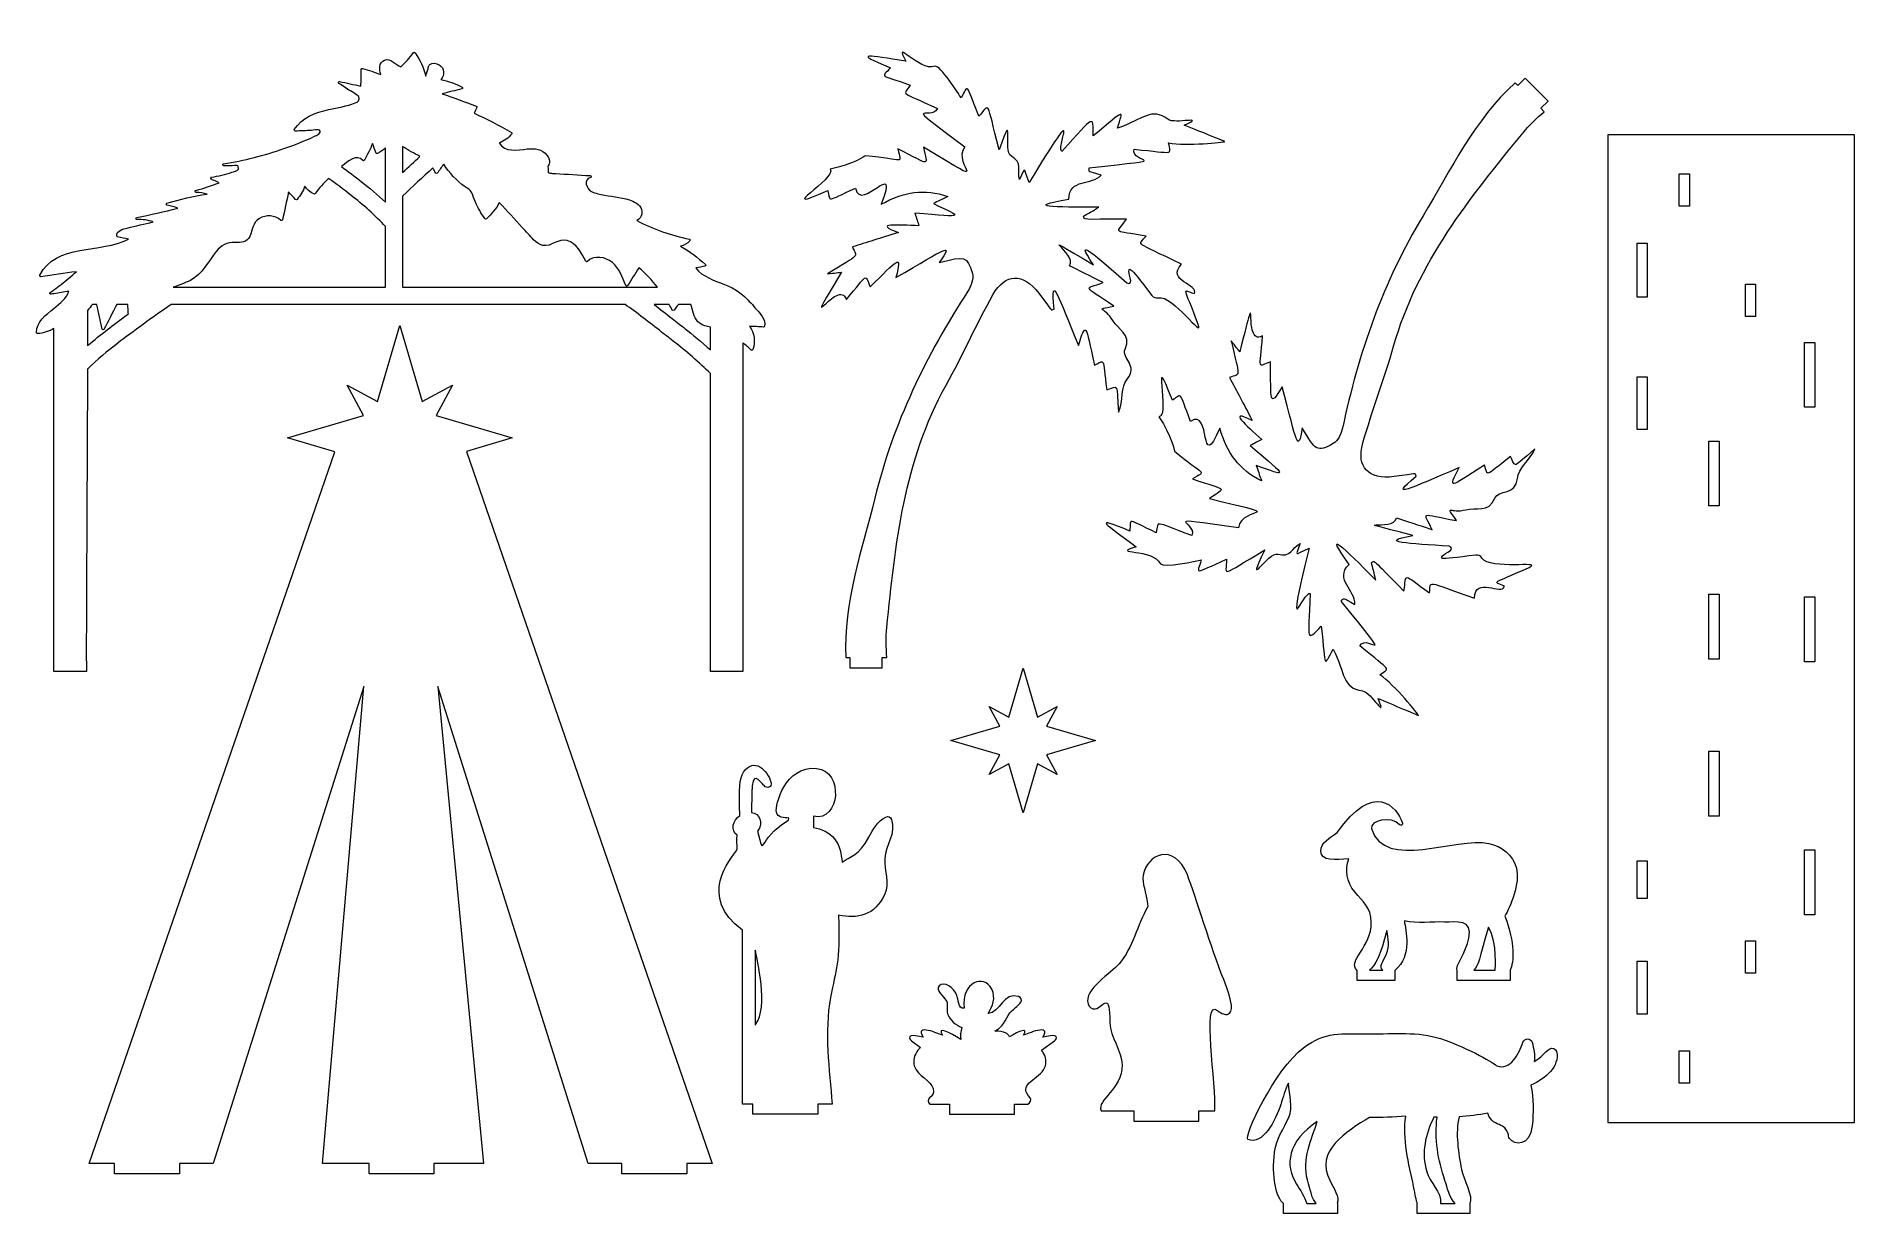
# Model space of a CAD drawing. Header units: inches. Extents: x 435 to 996, y 847 to 1210.
import ezdxf

# ---------------------------------------------------------------- set-up
doc = ezdxf.new("R2010")
doc.units = ezdxf.units.IN
doc.header["$MEASUREMENT"] = 0
doc.layers.add('_U+0421_U+043B_U+043E_U+0439 1', color=7, linetype='Continuous')

# ---------------------------------------------------------------- blocks, each defined once
blk = doc.blocks.new('block 3')
at = {"layer": '_U+0421_U+043B_U+043E_U+0439 1', "color": 1, "lineweight": 5, "true_color": 0xff000d}
blk.add_lwpolyline([(643.27, 862.14), (635.4, 862.14), (635.4, 858.96), (615.4, 858.96), (615.4, 862.14), (604.98, 862.14), (558.51, 1009.34), (572.62, 862.14), (557.32, 862.14), (557.32, 858.96), (537.32, 858.96), (537.32, 862.14), (522.96, 862.14), (535.66, 1009.34), (489.19, 862.14), (478.77, 862.14), (478.77, 858.96), (458.77, 858.96), (458.77, 862.14), (450.9, 862.14), (526.74, 1081.75), (512.16, 1086.06), (535.65, 1092.99), (530.55, 1102.36), (539.93, 1097.27), (546.81, 1120.75), (553.74, 1097.27), (563.11, 1102.36), (558.02, 1092.99), (581.51, 1086.06), (567.38, 1081.89), (643.27, 862.14)], dxfattribs=at)
blk = doc.blocks.new('block 2')
at = {"layer": '_U+0421_U+043B_U+043E_U+0439 1'}
blk.add_blockref('block 3', (0, 0), dxfattribs=at)
blk = doc.blocks.new('block 5')
at = {"layer": '_U+0421_U+043B_U+043E_U+0439 1', "color": 1, "lineweight": 5, "true_color": 0xff000d}
blk.add_lwpolyline([(746.45, 988.23), (749.73, 982.23), (743.69, 985.51), (739.24, 970.36), (734.81, 985.51), (728.78, 982.23), (732.06, 988.23), (716.95, 992.69), (732.06, 997.14), (728.78, 1003.18), (734.81, 999.9), (739.24, 1015.01), (743.69, 999.9), (749.73, 1003.18), (746.45, 997.14), (761.56, 992.69), (746.45, 988.23)], dxfattribs=at)
blk = doc.blocks.new('block 4')
at = {"layer": '_U+0421_U+043B_U+043E_U+0439 1'}
blk.add_blockref('block 5', (0, 0), dxfattribs=at)

msp = doc.modelspace()

# ---------------------------------------------------------------- linework, layer by layer
at = {"layer": '_U+0421_U+043B_U+043E_U+0439 1', "color": 1, "lineweight": 5, "true_color": 0xff000d}
for points in [[(919.75, 1179.64), (919.75, 874.84), (995.95, 874.84), (995.95, 1179.64), (919.75, 1179.64)], [(944.98, 1157.58), (941.81, 1157.58), (941.81, 1167.58), (944.98, 1167.58), (944.98, 1157.58)], [(928.78, 1146.22), (931.95, 1146.22), (931.95, 1129.52), (928.78, 1129.52), (928.78, 1146.22)], [(965.39, 1123.57), (962.21, 1123.57), (962.21, 1133.57), (965.39, 1133.57), (965.39, 1123.57)], [(983.66, 1095.56), (980.48, 1095.56), (980.48, 1115.56), (983.66, 1115.56), (983.66, 1095.56)], [(928.78, 1104.88), (931.95, 1104.88), (931.95, 1088.65), (928.78, 1088.65), (928.78, 1104.88)], [(954.14, 1065.12), (950.96, 1065.12), (950.96, 1085.12), (954.14, 1085.12), (954.14, 1065.12)], [(954.14, 1017.82), (950.96, 1017.82), (950.96, 1037.82), (954.14, 1037.82), (954.14, 1017.82)], [(983.66, 1017.01), (980.48, 1017.01), (980.48, 1037.01), (983.66, 1037.01), (983.66, 1017.01)], [(954.14, 969.37), (950.96, 969.37), (950.96, 989.37), (954.14, 989.37), (954.14, 969.37)], [(931.95, 943.93), (928.78, 943.93), (928.78, 955.52), (931.95, 955.52), (931.95, 943.93)], [(983.66, 938.93), (980.48, 938.93), (980.48, 958.93), (983.66, 958.93), (983.66, 938.93)], [(965.39, 920.91), (962.21, 920.91), (962.21, 930.91), (965.39, 930.91), (965.39, 920.91)], [(931.95, 908.27), (928.78, 908.27), (928.78, 924.6), (931.95, 924.6), (931.95, 908.27)], [(944.98, 886.91), (941.81, 886.91), (941.81, 896.91), (944.98, 896.91), (944.98, 886.91)]]:
    msp.add_lwpolyline(points, dxfattribs=at)
for points, knots in [([(793.3, 1121.09), (795.12, 1116.24), (785.44, 1130.27), (781, 1129.34), (780.24, 1129.18), (779.44, 1129.41), (778.98, 1130.03), (771.48, 1139.97), (771.28, 1139.81), (772.47, 1134.6), (772.62, 1133.94), (771.83, 1133.46), (771.31, 1133.91), (762.27, 1141.72), (754.11, 1149.4), (760.98, 1139.5), (740.56, 1151.43), (756.35, 1142.94), (753.58, 1139.21), (756.65, 1137.68), (759.76, 1136.1), (763.96, 1133.99), (757.9, 1131.83), (757.52, 1133.43), (767.28, 1126.72), (760.72, 1125.48), (764.51, 1126.62), (766.92, 1122.3), (768.47, 1119.54), (772.79, 1118.13), (770.74, 1113.48), (769.51, 1110.69), (774.96, 1108.3), (771.34, 1104.22), (769.4, 1102.01), (770.2, 1097.39), (768.71, 1094), (767.98, 1103.27), (768.85, 1102.16), (765.05, 1100.94), (763.73, 1111.45), (764.67, 1110.12), (761.27, 1108.5), (758.51, 1121.57), (758.66, 1121.89), (756.31, 1114.56), (750.11, 1129.67), (747.63, 1137.65), (748.79, 1125.84), (747.64, 1125.39), (748.54, 1124.86), (744.05, 1130.76), (739.29, 1137.03), (733.72, 1137.04), (729.89, 1130.22), (724.79, 1121.1), (720.59, 1111.48), (715.48, 1102.37), (702.42, 1079.09), (699.77, 1053.3), (697.16, 1027.53), (696.86, 1024.5), (696.95, 1021.42), (697.18, 1018.35), (697.18, 1018.35), (695.7, 1018.35), (695.7, 1018.35), (695.7, 1018.35), (695.7, 1015.17), (695.7, 1015.17), (695.7, 1015.17), (685.7, 1015.17), (685.7, 1015.17), (685.7, 1015.17), (685.7, 1018.35), (685.7, 1018.35), (685.7, 1018.35), (684.52, 1018.35), (684.52, 1018.35), (683.67, 1035.37), (689.51, 1051.28), (693.47, 1067.5), (699.11, 1090.57), (709.33, 1111.59), (722.22, 1131.41), (723.19, 1132.92), (724.05, 1135.29), (723.58, 1136.83), (721.92, 1142.25), (721.41, 1142.27), (713.32, 1140.17), (718.03, 1146.73), (715.63, 1144.63), (700, 1135.55), (701.96, 1143.45), (700.51, 1140.89), (691.99, 1132.66), (690.27, 1136.74), (691.59, 1137), (684.67, 1128.75), (682.37, 1136.08), (669.57, 1114.4), (683.14, 1137.21), (682.2, 1137.1), (681.3, 1136.98), (678.89, 1136.68), (689.21, 1143.19), (687.99, 1141.56), (686.56, 1145.05), (690.88, 1146.39), (695.14, 1147.7), (700.79, 1149.45), (692.4, 1152.41), (700.65, 1151.83), (707.09, 1151.52), (706.71, 1152.72), (706.37, 1153.79), (705.84, 1155.43), (722.02, 1154.01), (720.48, 1154.16), (711.53, 1158.39), (712.91, 1159.08), (714.14, 1159.68), (716.03, 1160.62), (708.72, 1163.06), (702.49, 1162.1), (695.43, 1158.18), (701.27, 1173.37), (689.12, 1155.18), (687.52, 1163.16), (678.21, 1158.95), (679.81, 1158.77), (678.97, 1162.48), (661.16, 1154.56), (682.19, 1166.26), (679.65, 1169.01), (686.75, 1170.41), (690.57, 1173.12), (690.57, 1173.12), (702.87, 1172.06), (701.73, 1170.2), (700.54, 1175.25), (711.15, 1170.04), (709.61, 1169.64), (708.54, 1175.81), (731.49, 1161.97), (716.77, 1170.16), (721.27, 1175.9), (700.28, 1191.78), (710.75, 1183.34), (712.78, 1187.75), (700.96, 1193.21), (702.21, 1191.62), (704.4, 1194.93), (694.71, 1198.4), (695.5, 1197.13), (698.26, 1200.31), (686.09, 1205.34), (691.54, 1204.06), (703.02, 1202.35), (698.92, 1209.99), (707.02, 1199.02), (712.06, 1200.75), (713.61, 1201.28), (719.48, 1192.04), (720.11, 1191.06), (722.48, 1195.15), (721.36, 1195.93), (725.53, 1185.33), (729.19, 1189.26), (727.77, 1190.75), (731.81, 1174.99), (736.74, 1189.01), (732.84, 1174.46), (735.62, 1172.99), (739.16, 1171.09), (737.38, 1168.67), (738.1, 1165.83), (740.03, 1169.75), (739.28, 1169.92), (741.08, 1164.88), (758.26, 1193.01), (749.1, 1175.7), (751.24, 1174.51), (761.54, 1185.93), (760.83, 1185.8), (760.83, 1179.3), (771.4, 1187.78), (769.95, 1187.67), (768.43, 1181.66), (776.48, 1184.43), (778.83, 1188.21), (783.93, 1184.4), (786.1, 1182.77), (796.24, 1185.66), (788.95, 1182.64), (793.12, 1180.95), (796.79, 1179.46), (801.53, 1177.53), (801.17, 1177.39), (789.79, 1176.03), (784.17, 1177.09), (784.7, 1173.21), (786.52, 1173.95), (773.54, 1175.14), (772.15, 1170.34), (787.8, 1172.62), (759.65, 1169.44), (759.62, 1167.98), (759.01, 1168.44), (763.38, 1167.2), (760.58, 1163.91), (753.37, 1166.3), (753.37, 1159.75), (739.12, 1157.23), (748.52, 1157.29), (762.63, 1157.29), (760.68, 1156.12), (759.3, 1155.29), (757.91, 1154.46), (758.2, 1153.24), (756.61, 1153.57), (771.19, 1153.57), (767.77, 1148.91), (766.7, 1150.15), (777.19, 1148.37), (774.66, 1145.3), (773.3, 1146.94), (788.12, 1139.7), (783.27, 1134.63), (793.73, 1133.33), (792.06, 1130.61), (788.13, 1131.98), (788.84, 1133.2), (793.3, 1121.09)], [0, 0, 0, 0, 1, 1, 1, 2, 2, 2, 3, 3, 3, 4, 4, 4, 5, 5, 5, 6, 6, 6, 7, 7, 7, 8, 8, 8, 9, 9, 9, 10, 10, 10, 11, 11, 11, 12, 12, 12, 13, 13, 13, 14, 14, 14, 15, 15, 15, 16, 16, 16, 17, 17, 17, 18, 18, 18, 19, 19, 19, 20, 20, 20, 21, 21, 21, 22, 22, 22, 23, 23, 23, 24, 24, 24, 25, 25, 25, 26, 26, 26, 27, 27, 27, 28, 28, 28, 29, 29, 29, 30, 30, 30, 31, 31, 31, 32, 32, 32, 33, 33, 33, 34, 34, 34, 35, 35, 35, 36, 36, 36, 37, 37, 37, 38, 38, 38, 39, 39, 39, 40, 40, 40, 41, 41, 41, 42, 42, 42, 43, 43, 43, 44, 44, 44, 45, 45, 45, 46, 46, 46, 47, 47, 47, 48, 48, 48, 49, 49, 49, 50, 50, 50, 51, 51, 51, 52, 52, 52, 53, 53, 53, 54, 54, 54, 55, 55, 55, 56, 56, 56, 57, 57, 57, 58, 58, 58, 59, 59, 59, 60, 60, 60, 61, 61, 61, 62, 62, 62, 63, 63, 63, 64, 64, 64, 65, 65, 65, 66, 66, 66, 67, 67, 67, 68, 68, 68, 69, 69, 69, 70, 70, 70, 71, 71, 71, 72, 72, 72, 73, 73, 73, 74, 74, 74, 75, 75, 75, 76, 76, 76, 77, 77, 77, 78, 78, 78, 78]), ([(656.55, 1126.15), (655.38, 1127.56), (654.12, 1128.93), (652.71, 1130.13), (652.1, 1130.66), (651.46, 1131.15), (650.79, 1131.6), (649.67, 1132.35), (648.4, 1132.92), (647.08, 1133.44), (643.8, 1134.74), (640.25, 1135.75), (638.21, 1138.56), (639.15, 1138.73), (640.09, 1138.91), (641.03, 1139.08), (641.28, 1139.12), (641.34, 1139.46), (641.17, 1139.61), (638.83, 1141.78), (636.25, 1143.64), (633.46, 1145.22), (634.55, 1145.55), (635.5, 1146.08), (636.36, 1146.87), (636.54, 1147.03), (636.44, 1147.35), (636.21, 1147.4), (630.54, 1148.58), (625.1, 1150.5), (619.98, 1153.13), (620.82, 1153.49), (621.35, 1154.32), (621.5, 1155.28), (621.79, 1157.16), (620.37, 1158.47), (618.71, 1159.15), (616.03, 1160.24), (612.86, 1160.48), (610.04, 1161.02), (608.67, 1161.27), (607.17, 1161.46), (605.95, 1162.16), (604.51, 1162.98), (603.34, 1165.81), (605.68, 1166.41), (606.05, 1166.51), (605.94, 1167.01), (605.58, 1167.03), (602.04, 1167.24), (598.48, 1167.45), (594.94, 1167.66), (594.5, 1167.68), (594.06, 1167.69), (593.63, 1167.75), (593.29, 1167.77), (592.97, 1167.86), (592.65, 1168), (592.62, 1168.57), (592.58, 1169.14), (592.55, 1169.7), (592.64, 1170.17), (592.98, 1170.52), (593.02, 1171.03), (593.1, 1171.88), (592.76, 1172.68), (592.24, 1173.35), (590.78, 1175.24), (588.4, 1175.47), (586.13, 1175.25), (583.36, 1174.98), (578.96, 1174.04), (577.53, 1177.18), (579.11, 1177.71), (580.38, 1178.62), (581.39, 1179.95), (581.49, 1180.09), (581.41, 1180.3), (581.27, 1180.38), (577.51, 1182.53), (573.67, 1184.5), (569.73, 1186.31), (570.01, 1186.89), (570.29, 1187.46), (570.57, 1188.04), (570.67, 1188.24), (570.58, 1188.43), (570.37, 1188.5), (566.89, 1189.77), (563.41, 1191.03), (559.93, 1192.3), (561.94, 1192.79), (563.96, 1193.28), (565.97, 1193.77), (566.24, 1193.84), (566.29, 1194.23), (566.04, 1194.35), (563.95, 1195.44), (561.77, 1196.2), (559.45, 1196.66), (560.73, 1198), (560.75, 1200.22), (558.93, 1201.24), (558.24, 1201.62), (556.72, 1201.98), (556.04, 1201.36), (555.69, 1201.05), (555.66, 1200.44), (555.53, 1200.01), (555.3, 1199.25), (555.06, 1198.49), (554.83, 1197.73), (554.2, 1200.32), (553.09, 1202.73), (551.52, 1204.94), (551.38, 1205.14), (551.09, 1205.14), (550.95, 1204.93), (549.87, 1203.32), (548.6, 1201.91), (547.12, 1200.64), (545.43, 1201.12), (544.02, 1203.46), (542.14, 1202.66), (540.25, 1201.87), (540.46, 1199.83), (540.93, 1198.2), (539.1, 1198.94), (537.23, 1199.58), (535.33, 1200.12), (535.12, 1200.18), (534.92, 1200), (534.92, 1199.81), (534.89, 1198.08), (534.85, 1196.36), (534.81, 1194.64), (532.62, 1195.12), (530.43, 1195.6), (528.23, 1196.07), (527.86, 1196.15), (527.68, 1195.68), (527.99, 1195.49), (529.18, 1194.71), (530.38, 1193.93), (531.58, 1193.15), (532.2, 1192.75), (533.12, 1192.35), (533.62, 1191.82), (533.8, 1191.71), (533.96, 1191.59), (534.14, 1191.49), (534.42, 1190.34), (534.05, 1189.67), (533.03, 1189.48), (530.45, 1188.42), (527.63, 1188.02), (524.93, 1187.43), (520.79, 1186.51), (516.51, 1184.98), (514.25, 1181.23), (514.14, 1181.03), (514.3, 1180.74), (514.55, 1180.75), (516.21, 1180.82), (517.87, 1180.89), (519.53, 1180.97), (519.87, 1180.98), (521.82, 1181.28), (522.02, 1181.07), (522.91, 1180.13), (521.01, 1179.42), (520.45, 1179.16), (517.41, 1177.71), (514.24, 1176.47), (511.06, 1175.35), (504.99, 1173.22), (498.74, 1171.66), (492.38, 1170.64), (492.01, 1170.58), (492.11, 1170), (492.48, 1170.02), (493.61, 1170.04), (494.76, 1170.1), (495.9, 1170.1), (496.22, 1170.11), (496.53, 1170.1), (496.85, 1170.06), (496.91, 1169.72), (496.97, 1169.37), (497.02, 1169.02), (496.76, 1168.52), (495.5, 1168.23), (495, 1168.06), (492.94, 1167.35), (490.81, 1166.87), (488.65, 1166.53), (488.38, 1166.48), (488.35, 1166.06), (488.58, 1165.94), (489.41, 1165.57), (490.23, 1165.2), (491.06, 1164.83), (488.7, 1163.92), (486.3, 1163.12), (483.86, 1162.44), (483.5, 1162.34), (483.58, 1161.82), (483.95, 1161.82), (485.14, 1161.81), (486.24, 1161.64), (487.32, 1161.31), (483.11, 1160.72), (478.97, 1159.78), (474.93, 1158.48), (474.64, 1158.39), (474.6, 1157.92), (474.94, 1157.86), (476.1, 1157.68), (477.19, 1157.38), (478.26, 1156.95), (474.05, 1155.9), (469.82, 1154.94), (465.57, 1154.07), (465.2, 1154), (465.29, 1153.43), (465.66, 1153.45), (467.39, 1153.53), (469.04, 1153.3), (470.64, 1152.74), (467.97, 1152.1), (465.31, 1151.47), (462.65, 1150.83), (461.35, 1150.52), (459.25, 1150.08), (459.44, 1148.38), (459.46, 1148.25), (459.54, 1148.1), (459.68, 1148.08), (460.82, 1147.86), (461.96, 1147.66), (463.09, 1147.45), (454.58, 1142.98), (440.59, 1146.2), (435.71, 1136.29), (435.61, 1136.1), (435.72, 1135.77), (435.99, 1135.81), (439.65, 1136.34), (443.32, 1136.86), (446.98, 1137.38), (445.45, 1136.01), (443.87, 1134.7), (442.24, 1133.44), (441.52, 1132.88), (440.79, 1132.33), (440.05, 1131.8), (439.67, 1131.52), (439.29, 1131.25), (438.91, 1130.99), (438.61, 1130.78), (438.81, 1130.35), (439.18, 1130.41), (439.47, 1130.47), (439.76, 1130.52), (440.05, 1130.57), (441.58, 1130.85), (443.11, 1131.13), (444.65, 1131.4), (443.88, 1129.16), (441.98, 1127.59), (440.05, 1126.06), (437.44, 1124.01), (434.76, 1122.03), (434.62, 1118.57), (434.62, 1118.41), (434.78, 1118.24), (434.95, 1118.25), (436.8, 1118.39), (438.54, 1118.95), (440.05, 1119.86), (440.05, 1119.86), (440.05, 1017.14), (440.05, 1017.14), (440.05, 1017.14), (440.05, 1017.14), (440.05, 1017.14), (440.05, 1017.14), (440.05, 1013.96), (440.05, 1013.96), (440.05, 1013.96), (450.05, 1013.96), (450.05, 1013.96), (450.05, 1013.96), (450.05, 1017.14), (450.05, 1017.14), (450.05, 1017.14), (450.05, 1017.14), (450.05, 1017.14), (449.99, 1018.58), (449.98, 1011.25), (450.41, 1107.27), (453.33, 1110.28), (456.64, 1112.91), (459.81, 1115.35), (464.07, 1118.63), (470.98, 1123.68), (476.22, 1127.25), (476.22, 1127.25), (616.35, 1127.25), (616.35, 1127.25), (619.96, 1124.77), (624.01, 1121.6), (627.63, 1118.76), (629.06, 1117.63), (630.41, 1116.57), (631.71, 1115.57), (634.81, 1113.19), (639.48, 1109.15), (642.71, 1105.95), (642.71, 1105.95), (642.71, 1017.14), (642.71, 1017.14), (642.71, 1017.14), (642.71, 1017.14), (642.71, 1017.14), (642.71, 1017.14), (642.71, 1013.96), (642.71, 1013.96), (642.71, 1013.96), (652.71, 1013.96), (652.71, 1013.96), (652.71, 1013.96), (652.71, 1017.14), (652.71, 1017.14), (652.71, 1017.14), (652.71, 1017.14), (652.71, 1017.14), (652.71, 1017.14), (652.71, 1115.37), (652.71, 1115.37), (653.61, 1114.7), (654.47, 1113.97), (655.29, 1113.19), (655.48, 1113.02), (655.76, 1113.12), (655.84, 1113.34), (656.66, 1115.85), (656.24, 1118.41), (654.76, 1120.54), (656.21, 1120.46), (657.66, 1120.38), (659.11, 1120.3), (659.26, 1120.29), (659.38, 1120.41), (659.42, 1120.54), (660.11, 1122.64), (657.8, 1124.66), (656.55, 1126.15)], [0, 0, 0, 0, 1, 1, 1, 2, 2, 2, 3, 3, 3, 4, 4, 4, 5, 5, 5, 6, 6, 6, 7, 7, 7, 8, 8, 8, 9, 9, 9, 10, 10, 10, 11, 11, 11, 12, 12, 12, 13, 13, 13, 14, 14, 14, 15, 15, 15, 16, 16, 16, 17, 17, 17, 18, 18, 18, 19, 19, 19, 20, 20, 20, 21, 21, 21, 22, 22, 22, 23, 23, 23, 24, 24, 24, 25, 25, 25, 26, 26, 26, 27, 27, 27, 28, 28, 28, 29, 29, 29, 30, 30, 30, 31, 31, 31, 32, 32, 32, 33, 33, 33, 34, 34, 34, 35, 35, 35, 36, 36, 36, 37, 37, 37, 38, 38, 38, 39, 39, 39, 40, 40, 40, 41, 41, 41, 42, 42, 42, 43, 43, 43, 44, 44, 44, 45, 45, 45, 46, 46, 46, 47, 47, 47, 48, 48, 48, 49, 49, 49, 50, 50, 50, 51, 51, 51, 52, 52, 52, 53, 53, 53, 54, 54, 54, 55, 55, 55, 56, 56, 56, 57, 57, 57, 58, 58, 58, 59, 59, 59, 60, 60, 60, 61, 61, 61, 62, 62, 62, 63, 63, 63, 64, 64, 64, 65, 65, 65, 66, 66, 66, 67, 67, 67, 68, 68, 68, 69, 69, 69, 70, 70, 70, 71, 71, 71, 72, 72, 72, 73, 73, 73, 74, 74, 74, 75, 75, 75, 76, 76, 76, 77, 77, 77, 78, 78, 78, 79, 79, 79, 80, 80, 80, 81, 81, 81, 82, 82, 82, 83, 83, 83, 84, 84, 84, 85, 85, 85, 86, 86, 86, 87, 87, 87, 88, 88, 88, 89, 89, 89, 90, 90, 90, 91, 91, 91, 92, 92, 92, 93, 93, 93, 94, 94, 94, 95, 95, 95, 96, 96, 96, 97, 97, 97, 98, 98, 98, 99, 99, 99, 100, 100, 100, 101, 101, 101, 102, 102, 102, 103, 103, 103, 104, 104, 104, 105, 105, 105, 106, 106, 106, 107, 107, 107, 108, 108, 108, 109, 109, 109, 110, 110, 110, 111, 111, 111, 112, 112, 112, 113, 113, 113, 114, 114, 114, 115, 115, 115, 116, 116, 116, 117, 117, 117, 118, 118, 118, 119, 119, 119, 119]), ([(844.13, 1084.51), (842.02, 1076.98), (845.96, 1073.05), (853.76, 1074.12), (861.11, 1075.12), (860.1, 1075.38), (860.59, 1074.25), (851.42, 1066.72), (858.82, 1070.6), (873.89, 1076.91), (870.37, 1070.06), (870.48, 1070.4), (881.68, 1077.69), (882.93, 1074.13), (881.33, 1073.86), (889.69, 1080.35), (891.52, 1076.8), (890.13, 1076.64), (897.19, 1082.68), (895.85, 1079.23), (892.02, 1076.53), (891.83, 1073.59), (891.5, 1068.14), (885.95, 1070.31), (884.85, 1067.47), (883.01, 1062.74), (878.97, 1064.79), (875.91, 1063.93), (871.15, 1062.58), (869.28, 1066.07), (873.04, 1060.55), (861.4, 1062.71), (862.79, 1063.57), (865.55, 1057.76), (861.09, 1059.23), (857.78, 1060.32), (854.52, 1061.4), (853.85, 1056.81), (836.67, 1061.97), (859.55, 1055.97), (847.69, 1053.83), (858.89, 1053.49), (870.81, 1052.62), (871.49, 1052.57), (871.72, 1051.67), (871.14, 1051.31), (866.61, 1048.47), (866.64, 1048.21), (878.97, 1049.94), (879.74, 1050.05), (880.47, 1049.65), (880.89, 1049), (883.38, 1045.2), (900.14, 1048.27), (895.42, 1046.13), (883.71, 1040.72), (884.07, 1042.09), (887.81, 1040.28), (887.07, 1037.17), (878.76, 1043.65), (878.6, 1036.64), (863.01, 1042), (865.12, 1042.19), (864.74, 1038.23), (856.07, 1044.39), (857.7, 1044.51), (856.82, 1038.8), (846.51, 1049.11), (847.87, 1048.22), (846.8, 1047.56), (847.19, 1045.99), (847.59, 1044.43), (848.14, 1042.22), (838.16, 1052.2), (831.56, 1058.89), (839.85, 1047.03), (835.22, 1042.4), (842.01, 1038.99), (841.66, 1034.69), (837.7, 1036.9), (838.45, 1036.79), (837.44, 1035.74), (855.1, 1013.58), (845.64, 1026.26), (843.23, 1021.89), (853.26, 1013.55), (852.48, 1015.36), (849.37, 1012.99), (854.09, 1009.77), (861.17, 1000.76), (861.33, 1000.4), (856.62, 1002.39), (852.97, 1003.94), (848.83, 1005.69), (851.84, 998.4), (846.72, 1007.61), (844.03, 1007.99), (837.73, 1008.91), (838.74, 1013.24), (835.01, 1020.88), (831.83, 1015.57), (832.78, 1014.46), (831.3, 1027.93), (826.71, 1023.33), (827.12, 1022.75), (827.91, 1038.1), (825.55, 1038.77), (819.79, 1020.05), (827.54, 1052.1), (822.7, 1049.8), (823.35, 1049.39), (824.75, 1053.53), (822.24, 1052.04), (821.78, 1049.06), (817.94, 1050.22), (814.93, 1051.14), (807.4, 1038.1), (813.83, 1051.5), (799.83, 1043.21), (801.89, 1043.26), (802.08, 1048.63), (791.63, 1044.09), (792.97, 1043.84), (794.19, 1048.41), (793.05, 1048.17), (782.37, 1045.78), (781.65, 1047.25), (779.31, 1052.04), (765.83, 1050), (774.12, 1052.51), (764.8, 1059.42), (760.04, 1062.37), (772.2, 1057.32), (772.5, 1061.52), (771.05, 1061.18), (780.35, 1056.78), (781.14, 1060.67), (779.13, 1060.43), (791.35, 1055.93), (793.03, 1060.49), (779.67, 1061.92), (805.73, 1058.31), (806.61, 1065.55), (822.81, 1060.93), (796.8, 1067.37), (801.91, 1070.98), (802.72, 1069.61), (791.53, 1073.43), (795.95, 1076.15), (795.44, 1074.04), (785.99, 1081.99), (785.99, 1081.99), (785.21, 1086.6), (781.18, 1092.61), (784.92, 1092.76), (778.31, 1115.9), (785.31, 1097.71), (788.53, 1099.74), (787.27, 1100.74), (790.88, 1091.18), (797.65, 1095.7), (793.38, 1074.24), (800, 1089.11), (802.21, 1081.35), (805.94, 1076.27), (812.83, 1072.82), (812.16, 1074.82), (811.72, 1076.12), (811.23, 1077.58), (820.55, 1074.24), (821.74, 1073.26), (809.29, 1083.7), (810.83, 1084.48), (811.82, 1085), (812.95, 1085.57), (808.17, 1089.91), (801.93, 1095.34), (809.95, 1091.49), (807.2, 1096.72), (805.11, 1100.67), (803, 1104.67), (806.49, 1106.12), (806.19, 1104.11), (803.5, 1116.01), (804.99, 1114.1), (805.55, 1113.37), (806.13, 1112.63), (812.67, 1138.35), (806.39, 1113.97), (813.19, 1117.53), (812.26, 1106.81), (811.51, 1107.92), (815.61, 1109.59), (815.81, 1097.75), (815.02, 1094.91), (819.22, 1101.89), (823.86, 1084.41), (824.07, 1081.23), (825.38, 1089.2), (829.61, 1081.99), (829.98, 1081.65), (835, 1084.31), (836.42, 1085.06), (837.48, 1087.34), (837.86, 1089.1), (842.76, 1112.23), (850.4, 1134.32), (862.73, 1154.62), (871.39, 1168.89), (878.51, 1184.26), (891.16, 1195.7), (891.16, 1195.7), (891.99, 1194.87), (891.99, 1194.87), (891.99, 1194.87), (894.24, 1197.11), (894.24, 1197.11), (894.24, 1197.11), (901.31, 1190.04), (901.31, 1190.04), (901.31, 1190.04), (899.06, 1187.8), (899.06, 1187.8), (899.06, 1187.8), (900.11, 1186.75), (900.11, 1186.75), (897.77, 1184.74), (895.53, 1182.63), (893.6, 1180.27), (877.22, 1160.2), (860.86, 1140.09), (853.63, 1114.4), (850.8, 1104.34), (846.97, 1094.57), (844.13, 1084.51)], [0, 0, 0, 0, 1, 1, 1, 2, 2, 2, 3, 3, 3, 4, 4, 4, 5, 5, 5, 6, 6, 6, 7, 7, 7, 8, 8, 8, 9, 9, 9, 10, 10, 10, 11, 11, 11, 12, 12, 12, 13, 13, 13, 14, 14, 14, 15, 15, 15, 16, 16, 16, 17, 17, 17, 18, 18, 18, 19, 19, 19, 20, 20, 20, 21, 21, 21, 22, 22, 22, 23, 23, 23, 24, 24, 24, 25, 25, 25, 26, 26, 26, 27, 27, 27, 28, 28, 28, 29, 29, 29, 30, 30, 30, 31, 31, 31, 32, 32, 32, 33, 33, 33, 34, 34, 34, 35, 35, 35, 36, 36, 36, 37, 37, 37, 38, 38, 38, 39, 39, 39, 40, 40, 40, 41, 41, 41, 42, 42, 42, 43, 43, 43, 44, 44, 44, 45, 45, 45, 46, 46, 46, 47, 47, 47, 48, 48, 48, 49, 49, 49, 50, 50, 50, 51, 51, 51, 52, 52, 52, 53, 53, 53, 54, 54, 54, 55, 55, 55, 56, 56, 56, 57, 57, 57, 58, 58, 58, 59, 59, 59, 60, 60, 60, 61, 61, 61, 62, 62, 62, 63, 63, 63, 64, 64, 64, 65, 65, 65, 66, 66, 66, 67, 67, 67, 68, 68, 68, 69, 69, 69, 70, 70, 70, 71, 71, 71, 72, 72, 72, 73, 73, 73, 74, 74, 74, 75, 75, 75, 76, 76, 76, 77, 77, 77, 78, 78, 78, 78]), ([(542.4, 1158.81), (539.99, 1161.07), (537.37, 1163.33), (535.04, 1165.13), (532.9, 1166.77), (530.83, 1168.33), (528.82, 1169.8), (530.77, 1171.57), (533.61, 1173.77), (535.37, 1171.72), (535.5, 1171.56), (535.79, 1171.62), (535.88, 1171.79), (536.81, 1173.46), (537.65, 1175.17), (538.42, 1176.91), (538.77, 1175.94), (539.11, 1174.97), (539.45, 1174.01), (539.52, 1173.81), (539.75, 1173.72), (539.94, 1173.82), (540.85, 1174.33), (541.67, 1174.94), (542.4, 1175.63), (542.4, 1175.63), (542.4, 1158.81), (542.4, 1158.81)], [0, 0, 0, 0, 1, 1, 1, 2, 2, 2, 3, 3, 3, 4, 4, 4, 5, 5, 5, 6, 6, 6, 7, 7, 7, 8, 8, 8, 9, 9, 9, 9]), ([(547.69, 1175.99), (549.34, 1174.83), (551.27, 1173.95), (553.03, 1172.92), (551.23, 1171.3), (549.45, 1169.67), (547.69, 1168.01), (547.69, 1168.01), (547.69, 1175.99), (547.69, 1175.99)], [0, 0, 0, 0, 1, 1, 1, 2, 2, 2, 3, 3, 3, 3]), ([(547.69, 1132.55), (547.69, 1132.55), (547.69, 1160.68), (547.69, 1160.68), (550.74, 1163.65), (553.85, 1166.56), (557.04, 1169.41), (557.34, 1168.94), (557.59, 1168.42), (557.77, 1167.85), (557.86, 1167.57), (558.21, 1167.56), (558.37, 1167.78), (559.04, 1168.71), (559.72, 1169.65), (560.39, 1170.58), (562.1, 1167.85), (564.3, 1165.46), (566.98, 1163.6), (567.82, 1163.01), (568.61, 1162.68), (569.04, 1161.73), (569.47, 1160.78), (569.74, 1159.75), (570.17, 1158.8), (570.96, 1157.02), (571.93, 1155.35), (573.05, 1153.76), (573.17, 1153.58), (573.4, 1153.56), (573.56, 1153.7), (575.21, 1155.15), (576.52, 1156.81), (577.54, 1158.72), (579.9, 1156.15), (582.27, 1153.59), (584.63, 1151.02), (585.79, 1149.76), (586.93, 1148.45), (588.14, 1147.22), (588.92, 1146.44), (589.81, 1145.68), (590.95, 1145.47), (593.67, 1144.96), (595.68, 1147.81), (598.49, 1146.97), (601.34, 1146.14), (603.05, 1143.02), (604.23, 1140.59), (604.33, 1140.4), (604.61, 1140.41), (604.75, 1140.54), (606.91, 1142.6), (610.34, 1141.97), (612.45, 1140.16), (614.57, 1138.35), (615.6, 1135.64), (616.57, 1133.14), (616.66, 1132.89), (617.01, 1132.83), (617.16, 1133.08), (618.32, 1134.92), (619.47, 1136.77), (620.63, 1138.6), (622.75, 1136.76), (624.68, 1134.73), (626.4, 1132.55), (626.4, 1132.55), (547.69, 1132.55), (547.69, 1132.55)], [0, 0, 0, 0, 1, 1, 1, 2, 2, 2, 3, 3, 3, 4, 4, 4, 5, 5, 5, 6, 6, 6, 7, 7, 7, 8, 8, 8, 9, 9, 9, 10, 10, 10, 11, 11, 11, 12, 12, 12, 13, 13, 13, 14, 14, 14, 15, 15, 15, 16, 16, 16, 17, 17, 17, 18, 18, 18, 19, 19, 19, 20, 20, 20, 21, 21, 21, 22, 22, 22, 23, 23, 23, 23]), ([(542.4, 1132.55), (542.4, 1132.55), (476.85, 1132.55), (476.85, 1132.55), (478.65, 1133.24), (480.51, 1133.83), (482.15, 1134.7), (486.02, 1136.73), (487.51, 1140.46), (490.15, 1143.63), (491.7, 1145.5), (493.46, 1146.47), (495.97, 1146.38), (497.88, 1146.3), (499.57, 1146.43), (500.48, 1148.27), (501.46, 1150.27), (501.28, 1152.45), (503.45, 1153.76), (505.51, 1155), (508.29, 1154.89), (510.06, 1153.22), (510.23, 1153.05), (510.55, 1153.12), (510.6, 1153.36), (511.22, 1156.24), (511.85, 1159.11), (512.47, 1161.98), (513.19, 1161.2), (513.91, 1160.42), (514.64, 1159.63), (514.75, 1159.51), (515, 1159.51), (515.1, 1159.64), (516.15, 1160.91), (516.94, 1162.28), (517.54, 1163.78), (518.16, 1162.72), (519.06, 1161.92), (520.23, 1161.35), (520.41, 1161.28), (520.58, 1161.33), (520.69, 1161.48), (521.9, 1163.19), (523.33, 1164.71), (524.84, 1166.15), (527.09, 1164.52), (529.4, 1162.79), (531.81, 1160.93), (535.28, 1158.26), (539.43, 1154.5), (542.4, 1151.36), (542.4, 1151.36), (542.4, 1132.55), (542.4, 1132.55)], [0, 0, 0, 0, 1, 1, 1, 2, 2, 2, 3, 3, 3, 4, 4, 4, 5, 5, 5, 6, 6, 6, 7, 7, 7, 8, 8, 8, 9, 9, 9, 10, 10, 10, 11, 11, 11, 12, 12, 12, 13, 13, 13, 14, 14, 14, 15, 15, 15, 16, 16, 16, 17, 17, 17, 18, 18, 18, 18]), ([(456.58, 1119.54), (454.54, 1117.97), (452.45, 1116.33), (450.41, 1114.55), (450.41, 1114.55), (450.41, 1125.42), (450.41, 1125.42), (450.93, 1126.02), (451.44, 1126.63), (451.93, 1127.25), (451.93, 1127.25), (453.27, 1127.25), (453.27, 1127.25), (453.81, 1124.71), (454.35, 1122.16), (454.89, 1119.61), (454.95, 1119.35), (455.37, 1119.31), (455.49, 1119.54), (456.79, 1122.13), (458.12, 1124.69), (459.46, 1127.25), (459.46, 1127.25), (462.83, 1127.25), (462.83, 1127.25), (462.92, 1126.34), (462.97, 1125.42), (462.98, 1124.5), (462.98, 1124.44), (462.99, 1124.4), (463.01, 1124.36), (460.61, 1122.59), (458.36, 1120.91), (456.58, 1119.54)], [0, 0, 0, 0, 1, 1, 1, 2, 2, 2, 3, 3, 3, 4, 4, 4, 5, 5, 5, 6, 6, 6, 7, 7, 7, 8, 8, 8, 9, 9, 9, 10, 10, 10, 11, 11, 11, 11]), ([(642.71, 1113.21), (640, 1115.66), (637.1, 1118.11), (634.94, 1119.77), (633.66, 1120.75), (632.31, 1121.81), (630.89, 1122.92), (629.11, 1124.32), (627.22, 1125.81), (625.32, 1127.25), (625.32, 1127.25), (629.97, 1127.25), (629.97, 1127.25), (630.3, 1126.69), (630.61, 1126.11), (630.92, 1125.53), (631.03, 1125.29), (631.35, 1125.36), (631.48, 1125.53), (631.87, 1126.07), (632.31, 1126.68), (632.81, 1127.25), (632.81, 1127.25), (636.71, 1127.25), (636.71, 1127.25), (636.78, 1127.04), (636.85, 1126.82), (636.91, 1126.61), (637.42, 1124.79), (637.74, 1122.64), (639.42, 1121.44), (640.38, 1120.75), (641.57, 1120.54), (642.69, 1120.24), (642.7, 1120.24), (642.7, 1120.23), (642.71, 1120.23), (642.71, 1120.23), (642.71, 1113.21), (642.71, 1113.21)], [0, 0, 0, 0, 1, 1, 1, 2, 2, 2, 3, 3, 3, 4, 4, 4, 5, 5, 5, 6, 6, 6, 7, 7, 7, 8, 8, 8, 9, 9, 9, 10, 10, 10, 11, 11, 11, 12, 12, 12, 13, 13, 13, 13]), ([(696.51, 956.23), (696.7, 960.6), (700.19, 963.87), (698.58, 968.36), (698.31, 969.09), (697.56, 969.43), (696.85, 969.06), (694.22, 967.68), (692.94, 965.4), (691.59, 962.84), (688.54, 957.05), (685.77, 957), (683.43, 955.18), (682.91, 957.75), (682.87, 960.07), (681.01, 962.31), (679.35, 964.31), (677.09, 965.45), (674.56, 965.81), (674.58, 966.98), (674.58, 968.14), (674.53, 969.3), (682.83, 967.51), (683.89, 983.36), (675.49, 984.1), (665.69, 984.93), (662.62, 972.71), (663.1, 970.6), (663.53, 968.72), (665.39, 969.05), (666.93, 968.68), (666.93, 968.68), (666.83, 968.08), (666.83, 968.08), (656.78, 962.2), (659.72, 955.61), (657.29, 964.72), (659.25, 967.22), (657.84, 970.32), (655.38, 970.51), (655.53, 977.21), (655.5, 977.55), (655.64, 978.72), (655.9, 983.68), (659, 978.84), (659.36, 978.69), (660.01, 977.72), (661.8, 978.35), (661.44, 979.67), (660.37, 983.59), (656.09, 987.65), (652.97, 982.93), (651.66, 980.95), (651.48, 978.13), (651.8, 969.54), (649.6, 968.25), (648.88, 964.84), (650.94, 963.44), (650.87, 961.99), (650.9, 960.55), (651, 959.11), (648.92, 956.01), (638.52, 944.56), (652.65, 934.15), (652.65, 934.15), (652.65, 880.5), (652.65, 880.5), (652.65, 880.5), (655.83, 880.5), (655.83, 880.5), (655.83, 880.5), (655.83, 877.33), (655.83, 877.33), (655.83, 877.33), (675.83, 877.33), (675.83, 877.33), (675.83, 877.33), (675.83, 880.5), (675.83, 880.5), (675.83, 880.5), (680.32, 880.5), (680.32, 880.5), (679.36, 891.12), (677.84, 902.82), (679.77, 913.38), (681.39, 922.34), (682.89, 923.63), (682.26, 938.75), (688.06, 937.62), (693.51, 938.68), (696.45, 945.11), (698.17, 948.87), (696.36, 952.36), (696.51, 956.23)], [0, 0, 0, 0, 1, 1, 1, 2, 2, 2, 3, 3, 3, 4, 4, 4, 5, 5, 5, 6, 6, 6, 7, 7, 7, 8, 8, 8, 9, 9, 9, 10, 10, 10, 11, 11, 11, 12, 12, 12, 13, 13, 13, 14, 14, 14, 15, 15, 15, 16, 16, 16, 17, 17, 17, 18, 18, 18, 19, 19, 19, 20, 20, 20, 21, 21, 21, 22, 22, 22, 23, 23, 23, 24, 24, 24, 25, 25, 25, 26, 26, 26, 27, 27, 27, 28, 28, 28, 29, 29, 29, 30, 30, 30, 31, 31, 31, 31]), ([(888, 938.49), (889.58, 941.26), (892.76, 948.84), (891.52, 953.29), (890.39, 957.37), (887.05, 960.07), (883, 960.95), (873.04, 963.13), (850.77, 952.25), (846.82, 965.52), (846.1, 967.96), (852.91, 969.55), (855.48, 966.72), (855.84, 966.32), (856.5, 966.69), (856.33, 967.2), (854.69, 972.35), (847.54, 980.49), (836.19, 964.26), (834.03, 962.67), (831.01, 961.11), (831.11, 958.58), (831.23, 955.33), (835.68, 955.86), (839.76, 956.16), (838.54, 952.72), (839.11, 949.07), (841.6, 945.99), (844.11, 942.91), (846.68, 941.19), (846.74, 936.64), (846.84, 928.87), (839.17, 924.73), (842.36, 921.76), (842.36, 921.76), (842.36, 918.61), (842.36, 918.61), (842.36, 918.61), (853.95, 918.61), (853.95, 918.61), (853.95, 918.61), (853.95, 921.72), (853.95, 921.72), (859.66, 926.3), (857.24, 934.26), (856.95, 937.01), (860.76, 936.09), (865.66, 936.79), (869.3, 936.68), (873.09, 936.56), (878.08, 937.75), (876.87, 931.71), (876.02, 927.35), (872.51, 923.01), (873.28, 921.72), (873.28, 921.72), (873.28, 918.61), (873.28, 918.61), (873.28, 918.61), (889.61, 918.61), (889.61, 918.61), (889.61, 918.61), (889.61, 921.78), (889.61, 921.78), (889.61, 921.78), (889.59, 921.78), (889.59, 921.78), (890.82, 924.25), (891.08, 930.24), (888, 938.49)], [0, 0, 0, 0, 1, 1, 1, 2, 2, 2, 3, 3, 3, 4, 4, 4, 5, 5, 5, 6, 6, 6, 7, 7, 7, 8, 8, 8, 9, 9, 9, 10, 10, 10, 11, 11, 11, 12, 12, 12, 13, 13, 13, 14, 14, 14, 15, 15, 15, 16, 16, 16, 17, 17, 17, 18, 18, 18, 19, 19, 19, 20, 20, 20, 21, 21, 21, 22, 22, 22, 23, 23, 23, 23]), ([(799.33, 909.24), (794.17, 914.03), (799.13, 885.83), (798.38, 878.4), (798.38, 878.4), (793.46, 878.4), (793.46, 878.4), (793.46, 878.4), (793.46, 875.22), (793.46, 875.22), (793.46, 875.22), (773.46, 875.22), (773.46, 875.22), (773.46, 875.22), (773.46, 878.4), (773.46, 878.4), (773.46, 878.4), (763.32, 878.4), (763.32, 878.4), (761.88, 881.92), (769.81, 884.86), (769.81, 892.56), (769.82, 896.99), (766.06, 901.16), (766.03, 905.53), (765.97, 915.59), (764.22, 910.53), (761.49, 909.85), (760.45, 909.59), (759.63, 910.4), (759.29, 911.43), (757.86, 915.87), (766.61, 921.09), (768.88, 923.76), (773.19, 928.83), (774.44, 935.78), (777.77, 941.42), (777.28, 946.38), (775.86, 948.42), (776.3, 951.09), (777.39, 957.59), (785.86, 961.47), (789.94, 951.21), (792.52, 944.69), (797.28, 928.49), (801.16, 918.96), (807.32, 903.85), (799.69, 908.91), (799.33, 909.24)], [0, 0, 0, 0, 1, 1, 1, 2, 2, 2, 3, 3, 3, 4, 4, 4, 5, 5, 5, 6, 6, 6, 7, 7, 7, 8, 8, 8, 9, 9, 9, 10, 10, 10, 11, 11, 11, 12, 12, 12, 13, 13, 13, 14, 14, 14, 15, 15, 15, 16, 16, 16, 16]), ([(851.39, 926.84), (850.41, 924.44), (848.89, 922.96), (850.31, 921.78), (850.31, 921.78), (846.15, 921.78), (846.15, 921.78), (847.87, 923.18), (849.81, 926.67), (851.5, 934.04), (852.06, 931.3), (852.45, 929.42), (851.39, 926.84)], [0, 0, 0, 0, 1, 1, 1, 2, 2, 2, 3, 3, 3, 4, 4, 4, 4]), ([(884.98, 921.78), (884.98, 921.78), (878.37, 921.78), (878.37, 921.78), (879.83, 923.39), (880.04, 924.95), (882.87, 935.14), (885.89, 929.96), (884.88, 921.94), (884.98, 921.78)], [0, 0, 0, 0, 1, 1, 1, 2, 2, 2, 3, 3, 3, 3]), ([(656.66, 905.05), (656.63, 905), (656.6, 904.96), (656.56, 904.91), (656.56, 904.91), (656.56, 928.04), (656.56, 928.04), (657.05, 925.07), (660.77, 910.31), (656.66, 905.05)], [0, 0, 0, 0, 1, 1, 1, 2, 2, 2, 3, 3, 3, 3]), ([(748.95, 900), (748.95, 900), (744.96, 897.1), (744.96, 897.1), (745.2, 896.78), (745.42, 896.43), (745.62, 896.05), (746.47, 894.44), (746.58, 892.6), (745.55, 891.08), (743.32, 887.79), (737.43, 886.49), (741.4, 882.45), (742.01, 881.83), (741.42, 880.88), (740.68, 880.51), (740.68, 880.51), (736.55, 880.51), (736.55, 880.51), (736.55, 880.51), (736.55, 877.34), (736.55, 877.34), (736.55, 877.34), (716.55, 877.34), (716.55, 877.34), (716.55, 877.34), (716.55, 880.51), (716.55, 880.51), (716.55, 880.51), (710.44, 880.51), (710.44, 880.51), (709.78, 880.94), (709.77, 882.01), (710.38, 882.46), (710.99, 882.91), (711.48, 883.52), (711.56, 884.27), (711.86, 887.08), (707.8, 888.56), (706.19, 891.08), (705.2, 892.63), (705.27, 894.44), (706.12, 896.05), (706.52, 896.82), (707.01, 897.45), (707.55, 897.97), (707.55, 897.97), (704.75, 900), (704.75, 900), (703.97, 900.57), (702.92, 902.54), (708.42, 901.11), (705.44, 905.6), (713.53, 902.04), (714.32, 901.74), (712.47, 904.74), (716.68, 902.54), (719.98, 900.42), (719.82, 901.57), (719.96, 902.82), (720.34, 904.13), (718.41, 904.73), (716.63, 906.62), (715.94, 908.36), (715.4, 909.74), (716.23, 911.39), (715.42, 912.58), (714.72, 913.6), (712.07, 915.76), (713.36, 916.98), (714.87, 918.42), (717.88, 916.59), (718.8, 914.02), (719.14, 913.03), (719.27, 909.77), (720.96, 910.05), (720.96, 910.05), (721.02, 910.05), (721.02, 910.05), (720.18, 918.28), (727.2, 920.69), (729.54, 915.93), (730.93, 913.14), (729.81, 910.81), (728.46, 908.46), (732.1, 908.5), (733.21, 915.37), (737.84, 913.65), (738.47, 913.42), (739.03, 912.59), (738.53, 911.93), (737.76, 910.88), (736.85, 910.2), (735.86, 909.37), (733.69, 907.54), (734.16, 904.94), (730.5, 903), (733.65, 902.92), (734.51, 902.3), (735.08, 901.26), (738.05, 903.04), (740.99, 904.34), (739.39, 901.74), (740.17, 902.04), (748.26, 905.6), (745.29, 901.11), (750.79, 902.54), (749.74, 900.57), (748.95, 900)], [0, 0, 0, 0, 1, 1, 1, 2, 2, 2, 3, 3, 3, 4, 4, 4, 5, 5, 5, 6, 6, 6, 7, 7, 7, 8, 8, 8, 9, 9, 9, 10, 10, 10, 11, 11, 11, 12, 12, 12, 13, 13, 13, 14, 14, 14, 15, 15, 15, 16, 16, 16, 17, 17, 17, 18, 18, 18, 19, 19, 19, 20, 20, 20, 21, 21, 21, 22, 22, 22, 23, 23, 23, 24, 24, 24, 25, 25, 25, 26, 26, 26, 27, 27, 27, 28, 28, 28, 29, 29, 29, 30, 30, 30, 31, 31, 31, 32, 32, 32, 33, 33, 33, 34, 34, 34, 35, 35, 35, 36, 36, 36, 36]), ([(903.95, 896.67), (903.76, 897.58), (902.56, 898.04), (901.81, 897.55), (899.98, 896.36), (899.52, 895.01), (897.01, 893.62), (897.29, 895.61), (896.91, 897.64), (896.37, 899.57), (895.97, 901.02), (894.02, 900.88), (893.56, 899.57), (892.3, 895.96), (889.77, 890.74), (885.46, 892.31), (885.02, 892.78), (877.36, 897.65), (868.14, 900.68), (861.25, 902.95), (853.51, 902.14), (846.36, 902.15), (837.29, 902.18), (832.58, 902.95), (825.83, 897.89), (816.88, 891.19), (807.18, 870.24), (808.61, 869.59), (813.26, 867.53), (817.21, 875.65), (818.78, 880.35), (819.54, 882.63), (820.11, 884.95), (821.17, 886.94), (821.38, 883.31), (822.65, 879.61), (821.24, 876.4), (819.56, 872.6), (817.46, 869.96), (816.88, 865.63), (815.9, 858.3), (817.37, 851.35), (819.63, 849.86), (819.63, 849.86), (819.6, 849.86), (819.6, 849.86), (819.6, 849.86), (819.6, 846.69), (819.6, 846.69), (819.6, 846.69), (836.3, 846.69), (836.3, 846.69), (836.3, 846.69), (836.3, 849.86), (836.3, 849.86), (836.3, 849.86), (836.23, 849.86), (836.23, 849.86), (837.16, 851.56), (835, 854.83), (833.89, 856.98), (829.23, 866), (839.02, 872.02), (846.17, 876.37), (849.91, 876.32), (853.64, 876.43), (857.38, 876.73), (856.24, 870.15), (858.33, 861.76), (859.79, 855.15), (860.4, 852.41), (860.48, 850.77), (860.95, 849.86), (860.95, 849.86), (860.94, 849.86), (860.94, 849.86), (860.94, 849.86), (860.94, 846.69), (860.94, 846.69), (860.94, 846.69), (877.17, 846.69), (877.17, 846.69), (877.17, 846.69), (877.17, 849.86), (877.17, 849.86), (877.17, 849.86), (877.13, 849.86), (877.13, 849.86), (878.35, 851.9), (875.1, 857.49), (874.57, 860.3), (873.65, 865.17), (872.62, 871.6), (873.82, 876.55), (876.81, 876.75), (879.77, 877.13), (882.73, 877.71), (883.52, 874.93), (885.27, 874.67), (886.76, 873.92), (888.13, 873.22), (888.4, 872.73), (888.94, 871.31), (889.11, 870.85), (889.13, 870.3), (889.41, 869.86), (890.81, 867.66), (895.83, 867.37), (896.43, 873.81), (896.8, 877.76), (896.82, 882.31), (896.02, 886.3), (900.55, 888.37), (904.91, 892.04), (903.95, 896.67)], [0, 0, 0, 0, 1, 1, 1, 2, 2, 2, 3, 3, 3, 4, 4, 4, 5, 5, 5, 6, 6, 6, 7, 7, 7, 8, 8, 8, 9, 9, 9, 10, 10, 10, 11, 11, 11, 12, 12, 12, 13, 13, 13, 14, 14, 14, 15, 15, 15, 16, 16, 16, 17, 17, 17, 18, 18, 18, 19, 19, 19, 20, 20, 20, 21, 21, 21, 22, 22, 22, 23, 23, 23, 24, 24, 24, 25, 25, 25, 26, 26, 26, 27, 27, 27, 28, 28, 28, 29, 29, 29, 30, 30, 30, 31, 31, 31, 32, 32, 32, 33, 33, 33, 34, 34, 34, 35, 35, 35, 36, 36, 36, 37, 37, 37, 38, 38, 38, 38]), ([(868.08, 849.86), (868.55, 853.14), (864.73, 856.52), (863.85, 859.56), (862.09, 865.6), (863.46, 871.08), (866.08, 876.48), (866.4, 876.46), (866.72, 876.46), (867.04, 876.45), (866.2, 869.74), (867.3, 863.31), (869.48, 856.87), (870.14, 854.87), (870.86, 851.49), (872.58, 849.86), (872.58, 849.86), (868.08, 849.86), (868.08, 849.86)], [0, 0, 0, 0, 1, 1, 1, 2, 2, 2, 3, 3, 3, 4, 4, 4, 5, 5, 5, 6, 6, 6, 6]), ([(827.04, 857.09), (828.03, 853.72), (828.31, 851.21), (829.74, 849.86), (829.74, 849.86), (826.82, 849.86), (826.82, 849.86), (826.25, 851.71), (824.7, 854.24), (823.66, 855.82), (819.89, 861.53), (820.92, 869.05), (830.07, 875.15), (828.32, 869.77), (825.23, 863.32), (827.04, 857.09)], [0, 0, 0, 0, 1, 1, 1, 2, 2, 2, 3, 3, 3, 4, 4, 4, 5, 5, 5, 5])]:
    msp.add_open_spline(points, degree=3, knots=knots, dxfattribs=at)

# ---------------------------------------------------------------- block references
at = {"layer": '_U+0421_U+043B_U+043E_U+0439 1'}
for name in ['block 2', 'block 4']:
    msp.add_blockref(name, (0, 0), dxfattribs=at)

doc.saveas('drawing.dxf')
